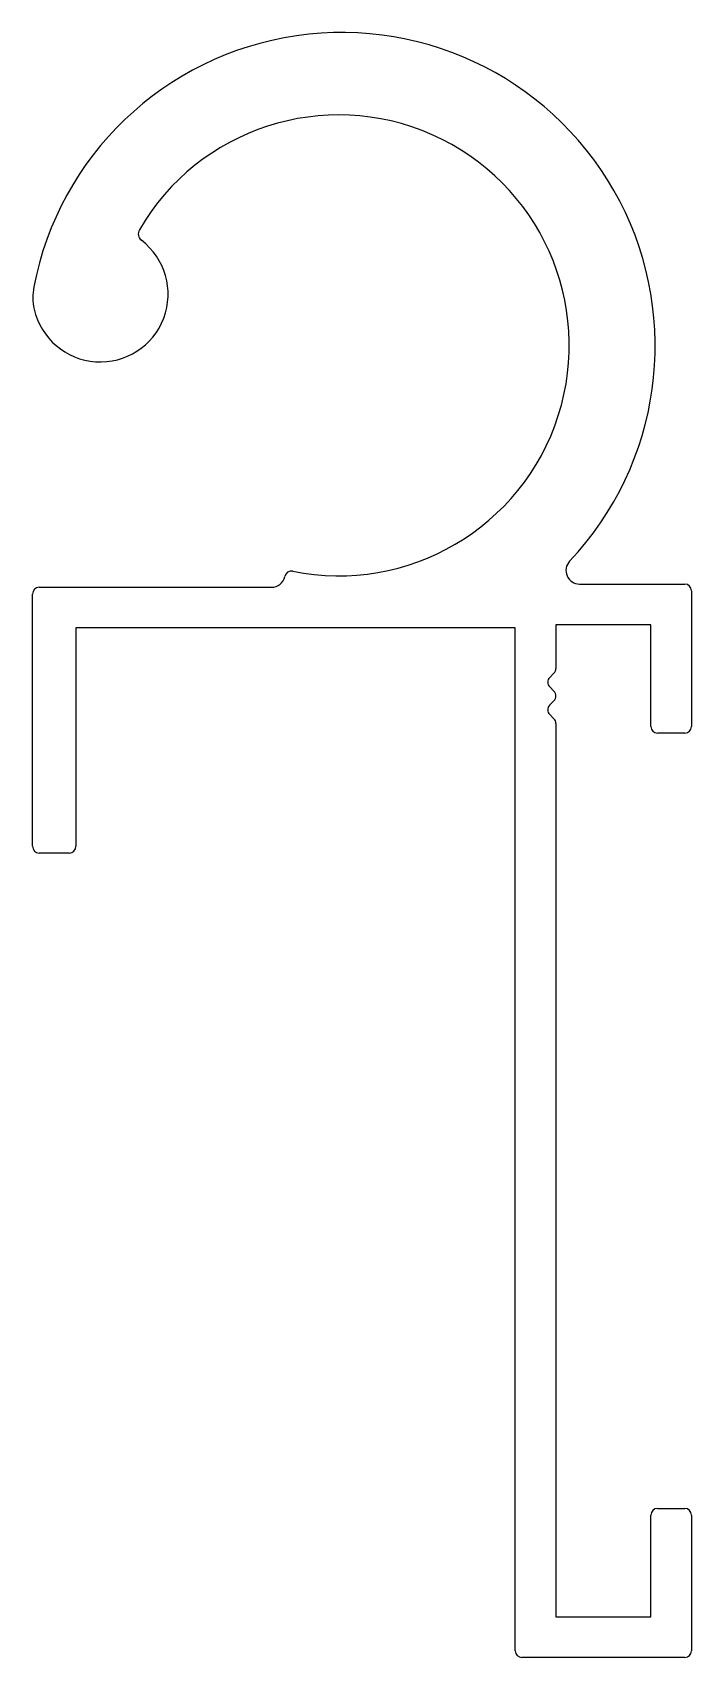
# Model space of a CAD drawing. Extents: x 2.8 to 27.1, y 1.5 to 61.4.
import ezdxf

# ---------------------------------------------------------------- set-up
doc = ezdxf.new("R2010")
doc.units = 0
doc.layers.get('0').update_dxf_attribs({"linetype": 'CONTINUOUS'})

msp = doc.modelspace()

# ---------------------------------------------------------------- linework, layer by layer
for p, q in [((3.072, 40.945), (11.634, 40.945)), ((22.992, 41.065), (26.872, 41.065)), ((27.122, 40.815), (27.122, 35.815)), ((2.822, 31.395), (2.822, 40.695)), ((22.122, 39.565), (22.122, 37.955)), ((25.622, 39.565), (22.122, 39.565)), ((25.622, 35.815), (25.622, 39.565)), ((4.422, 39.445), (4.422, 31.395)), ((20.622, 39.445), (4.422, 39.445)), ((20.622, 1.725), (20.622, 39.445)), ((22.049, 37.778), (21.893, 37.622)), ((21.893, 37.269), (22.049, 37.113)), ((22.049, 36.76), (21.893, 36.604)), ((21.893, 36.251), (22.049, 36.095)), ((22.122, 35.918), (22.122, 2.975)), ((26.872, 35.565), (25.872, 35.565)), ((4.172, 31.145), (3.072, 31.145)), ((25.622, 2.975), (25.622, 6.725)), ((25.872, 6.975), (26.872, 6.975)), ((27.122, 6.725), (27.122, 1.725)), ((22.122, 2.975), (25.622, 2.975)), ((26.872, 1.475), (20.872, 1.475))]:
    msp.add_line(p, q)
for centre, radius, start, end in [((14.224, 49.845), 11.56, 316.64102, 169.1516), ((14.114, 49.865), 8.5, 258.49162, 149.87469), ((7.021, 53.981), 0.3, 149.87469, 232.6391), ((5.322, 51.755), 2.5, 192.79154, 52.6391), ((4.835, 51.645), 2, 169.1516, 192.79154), ((12.368, 41.291), 0.25, 78.49162, 168.14427), ((22.992, 41.565), 0.5, 136.64102, 270), ((3.072, 40.695), 0.25, 90, 180), ((11.634, 41.445), 0.5, 270, 348.14427), ((26.872, 40.815), 0.25, 0, 90), ((21.872, 37.955), 0.25, 315, 0), ((22.07, 37.446), 0.25, 135, 225), ((22.07, 36.427), 0.25, 135, 225), ((21.872, 36.936), 0.25, 315, 45), ((21.872, 35.918), 0.25, 360, 45), ((25.872, 35.815), 0.25, 180, 270), ((26.872, 35.815), 0.25, 270, 0), ((3.072, 31.395), 0.25, 180, 270), ((4.172, 31.395), 0.25, 270, 0), ((25.872, 6.725), 0.25, 90, 180), ((26.872, 6.725), 0.25, 0, 90), ((20.872, 1.725), 0.25, 180, 270), ((26.872, 1.725), 0.25, 270, 0)]:
    msp.add_arc(centre, radius, start, end)

doc.saveas('drawing.dxf')
